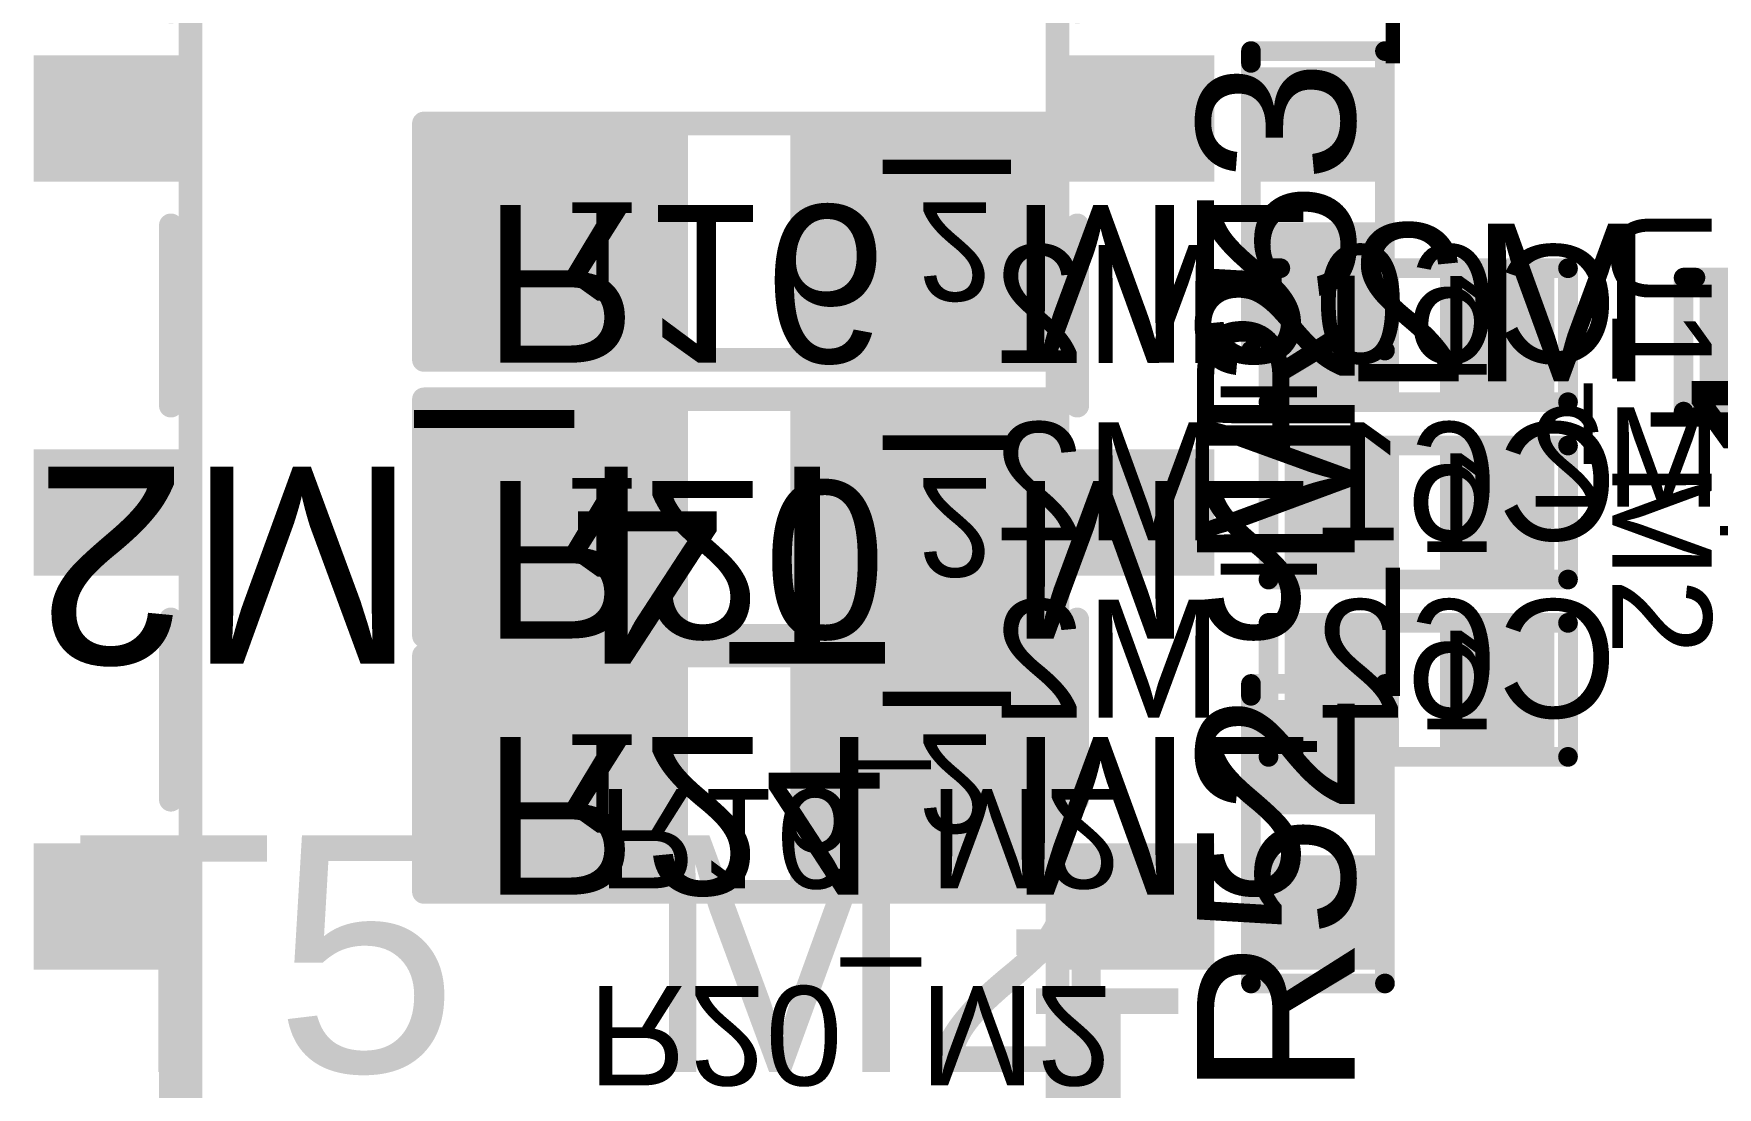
# Model space of a CAD drawing. Header units: inches. Extents: x -0.3 to 12.2, y -3.2 to 4.4.
# Drawn here: x 1.6322 to 2.0595, y 0.8756 to 1.143 of the extents above; entities that cross this region are included whole.
import ezdxf

# ---------------------------------------------------------------- set-up
doc = ezdxf.new("R2010")
doc.units = ezdxf.units.IN
doc.header["$MEASUREMENT"] = 0
for name, color, linetype in [('Board Layer Stack Bottom Overlay', 54, 'Continuous'), ('Board Layer Stack Bottom Solder', 6, 'Continuous'), ('Bottom Assembly', 216, 'Continuous'), ('Bottom Layer_L8', 5, 'Continuous'), ('Bottom Paste', 16, 'Continuous'), ('FAB', 56, 'Continuous'), ('Top Assembly', 6, 'Continuous'), ('Top Overlay', 2, 'Continuous'), ('Top Paste', 8, 'Continuous'), ('Top Solder', 216, 'Continuous'), ('TOP_L1', 1, 'Continuous')]:
    doc.layers.add(name, color=color, linetype=linetype)
doc.styles.add('Arial', font='', dxfattribs={"height": 0.2})
doc.styles.get('Arial').set_extended_font_data('Arial')

# ---------------------------------------------------------------- blocks, each defined once
blk = doc.blocks.new('R0402_5')
at = {"layer": 'Top Paste'}
for points in [[(-0.006, 0.0125), (-0.006, -0.0125), (-0.031, -0.0125), (-0.031, 0.0125)], [(0.0334, 0.0125), (0.0334, -0.0125), (0.0084, -0.0125), (0.0084, 0.0125)]]:
    blk.add_hatch(color=8, dxfattribs=at).paths.add_polyline_path(points)
at = {"layer": 'Top Solder'}
for points in [[(-0.004, 0.0145), (-0.004, -0.0145), (-0.033, -0.0145), (-0.033, 0.0145)], [(0.0354, 0.0145), (0.0354, -0.0145), (0.0064, -0.0145), (0.0064, 0.0145)]]:
    blk.add_hatch(color=216, dxfattribs=at).paths.add_polyline_path(points)
at = {"layer": 'TOP_L1'}
for points in [[(-0.006, 0.0125), (-0.006, -0.0125), (-0.031, -0.0125), (-0.031, 0.0125)], [(0.0334, 0.0125), (0.0334, -0.0125), (0.0084, -0.0125), (0.0084, 0.0125)]]:
    blk.add_hatch(color=1, dxfattribs=at).paths.add_polyline_path(points)
at = {"layer": 'Top Assembly'}
for points in [[(-0.0365, 0.017, 0.005, 0.005, 0), (-0.0365, -0.017, 0.005, 0.005, 0)], [(-0.0365, 0.017, 0.005, 0.005, 0), (0.0395, 0.017, 0.005, 0.005, 0)], [(0.0395, 0.017, 0.005, 0.005, 0), (0.0395, -0.017, 0.005, 0.005, 0)], [(-0.0365, -0.017, 0.005, 0.005, 0), (0.0395, -0.017, 0.005, 0.005, 0)]]:
    blk.add_lwpolyline(points, format="xyseb", dxfattribs=at)
for points in [[(-0.03775, 0.017, 0.0025, 0.0025, 1), (-0.03525, 0.017, 0.0025, 0.0025, 1)], [(-0.03775, 0.017, 0.0025, 0.0025, 1), (-0.03525, 0.017, 0.0025, 0.0025, 1)], [(0.03825, 0.017, 0.0025, 0.0025, 1), (0.04075, 0.017, 0.0025, 0.0025, 1)], [(0.03825, 0.017, 0.0025, 0.0025, 1), (0.04075, 0.017, 0.0025, 0.0025, 1)], [(-0.03775, -0.017, 0.0025, 0.0025, 1), (-0.03525, -0.017, 0.0025, 0.0025, 1)], [(-0.03775, -0.017, 0.0025, 0.0025, 1), (-0.03525, -0.017, 0.0025, 0.0025, 1)], [(0.03825, -0.017, 0.0025, 0.0025, 1), (0.04075, -0.017, 0.0025, 0.0025, 1)], [(0.03825, -0.017, 0.0025, 0.0025, 1), (0.04075, -0.017, 0.0025, 0.0025, 1)]]:
    blk.add_lwpolyline(points, format="xyseb", close=True, dxfattribs=at)
at = {"layer": 'Top Overlay'}
for points in [[(-0.0365, 0.017, 0.005, 0.005, 0), (-0.0365, -0.017, 0.005, 0.005, 0)], [(-0.0365, 0.017, 0.005, 0.005, 0), (0.0365, 0.017, 0.005, 0.005, 0)], [(0.0365, 0.017, 0.005, 0.005, 0), (0.0395, 0.017, 0.005, 0.005, 0)], [(0.0395, 0.017, 0.005, 0.005, 0), (0.0395, -0.017, 0.005, 0.005, 0)], [(-0.0365, -0.017, 0.005, 0.005, 0), (0.0395, -0.017, 0.005, 0.005, 0)]]:
    blk.add_lwpolyline(points, format="xyseb", dxfattribs=at)
for points in [[(-0.03775, 0.017, 0.0025, 0.0025, 1), (-0.03525, 0.017, 0.0025, 0.0025, 1)], [(-0.03775, 0.017, 0.0025, 0.0025, 1), (-0.03525, 0.017, 0.0025, 0.0025, 1)], [(0.03525, 0.017, 0.0025, 0.0025, 1), (0.03775, 0.017, 0.0025, 0.0025, 1)], [(0.03525, 0.017, 0.0025, 0.0025, 1), (0.03775, 0.017, 0.0025, 0.0025, 1)], [(0.03825, 0.017, 0.0025, 0.0025, 1), (0.04075, 0.017, 0.0025, 0.0025, 1)], [(0.03825, 0.017, 0.0025, 0.0025, 1), (0.04075, 0.017, 0.0025, 0.0025, 1)], [(-0.03775, -0.017, 0.0025, 0.0025, 1), (-0.03525, -0.017, 0.0025, 0.0025, 1)], [(-0.03775, -0.017, 0.0025, 0.0025, 1), (-0.03525, -0.017, 0.0025, 0.0025, 1)], [(0.03825, -0.017, 0.0025, 0.0025, 1), (0.04075, -0.017, 0.0025, 0.0025, 1)], [(0.03825, -0.017, 0.0025, 0.0025, 1), (0.04075, -0.017, 0.0025, 0.0025, 1)]]:
    blk.add_lwpolyline(points, format="xyseb", close=True, dxfattribs=at)
at = {"layer": 'Top Assembly', "style": 'Arial'}
blk.add_text('R53_M2', height=0.04, dxfattribs=at).set_placement((-0.06523, -0.0093))
blk = doc.blocks.new('R0402_7')
at = {"layer": 'Top Paste'}
for points in [[(-0.006, 0.0125), (-0.006, -0.0125), (-0.031, -0.0125), (-0.031, 0.0125)], [(0.0334, 0.0125), (0.0334, -0.0125), (0.0084, -0.0125), (0.0084, 0.0125)]]:
    blk.add_hatch(color=8, dxfattribs=at).paths.add_polyline_path(points)
at = {"layer": 'Top Solder'}
for points in [[(-0.004, 0.0145), (-0.004, -0.0145), (-0.033, -0.0145), (-0.033, 0.0145)], [(0.0354, 0.0145), (0.0354, -0.0145), (0.0064, -0.0145), (0.0064, 0.0145)]]:
    blk.add_hatch(color=216, dxfattribs=at).paths.add_polyline_path(points)
at = {"layer": 'TOP_L1'}
for points in [[(-0.006, 0.0125), (-0.006, -0.0125), (-0.031, -0.0125), (-0.031, 0.0125)], [(0.0334, 0.0125), (0.0334, -0.0125), (0.0084, -0.0125), (0.0084, 0.0125)]]:
    blk.add_hatch(color=1, dxfattribs=at).paths.add_polyline_path(points)
at = {"layer": 'Top Assembly'}
for points in [[(-0.0365, 0.017, 0.005, 0.005, 0), (-0.0365, -0.017, 0.005, 0.005, 0)], [(-0.0365, 0.017, 0.005, 0.005, 0), (0.0395, 0.017, 0.005, 0.005, 0)], [(0.0395, 0.017, 0.005, 0.005, 0), (0.0395, -0.017, 0.005, 0.005, 0)], [(-0.0365, -0.017, 0.005, 0.005, 0), (0.0395, -0.017, 0.005, 0.005, 0)]]:
    blk.add_lwpolyline(points, format="xyseb", dxfattribs=at)
for points in [[(-0.03775, 0.017, 0.0025, 0.0025, 1), (-0.03525, 0.017, 0.0025, 0.0025, 1)], [(-0.03775, 0.017, 0.0025, 0.0025, 1), (-0.03525, 0.017, 0.0025, 0.0025, 1)], [(0.03825, 0.017, 0.0025, 0.0025, 1), (0.04075, 0.017, 0.0025, 0.0025, 1)], [(0.03825, 0.017, 0.0025, 0.0025, 1), (0.04075, 0.017, 0.0025, 0.0025, 1)], [(-0.03775, -0.017, 0.0025, 0.0025, 1), (-0.03525, -0.017, 0.0025, 0.0025, 1)], [(-0.03775, -0.017, 0.0025, 0.0025, 1), (-0.03525, -0.017, 0.0025, 0.0025, 1)], [(0.03825, -0.017, 0.0025, 0.0025, 1), (0.04075, -0.017, 0.0025, 0.0025, 1)], [(0.03825, -0.017, 0.0025, 0.0025, 1), (0.04075, -0.017, 0.0025, 0.0025, 1)]]:
    blk.add_lwpolyline(points, format="xyseb", close=True, dxfattribs=at)
at = {"layer": 'Top Overlay'}
for points in [[(-0.0365, 0.017, 0.005, 0.005, 0), (-0.0365, -0.017, 0.005, 0.005, 0)], [(-0.0365, 0.017, 0.005, 0.005, 0), (0.0365, 0.017, 0.005, 0.005, 0)], [(0.0365, 0.017, 0.005, 0.005, 0), (0.0395, 0.017, 0.005, 0.005, 0)], [(0.0395, 0.017, 0.005, 0.005, 0), (0.0395, -0.017, 0.005, 0.005, 0)], [(-0.0365, -0.017, 0.005, 0.005, 0), (0.0395, -0.017, 0.005, 0.005, 0)]]:
    blk.add_lwpolyline(points, format="xyseb", dxfattribs=at)
for points in [[(-0.03775, 0.017, 0.0025, 0.0025, 1), (-0.03525, 0.017, 0.0025, 0.0025, 1)], [(-0.03775, 0.017, 0.0025, 0.0025, 1), (-0.03525, 0.017, 0.0025, 0.0025, 1)], [(0.03525, 0.017, 0.0025, 0.0025, 1), (0.03775, 0.017, 0.0025, 0.0025, 1)], [(0.03525, 0.017, 0.0025, 0.0025, 1), (0.03775, 0.017, 0.0025, 0.0025, 1)], [(0.03825, 0.017, 0.0025, 0.0025, 1), (0.04075, 0.017, 0.0025, 0.0025, 1)], [(0.03825, 0.017, 0.0025, 0.0025, 1), (0.04075, 0.017, 0.0025, 0.0025, 1)], [(-0.03775, -0.017, 0.0025, 0.0025, 1), (-0.03525, -0.017, 0.0025, 0.0025, 1)], [(-0.03775, -0.017, 0.0025, 0.0025, 1), (-0.03525, -0.017, 0.0025, 0.0025, 1)], [(0.03825, -0.017, 0.0025, 0.0025, 1), (0.04075, -0.017, 0.0025, 0.0025, 1)], [(0.03825, -0.017, 0.0025, 0.0025, 1), (0.04075, -0.017, 0.0025, 0.0025, 1)]]:
    blk.add_lwpolyline(points, format="xyseb", close=True, dxfattribs=at)
at = {"layer": 'Top Assembly', "style": 'Arial'}
blk.add_text('R52_M2', height=0.04, dxfattribs=at).set_placement((-0.06523, -0.0093))
blk = doc.blocks.new('C0402_B_31')
at = {"layer": 'Board Layer Stack Bottom Solder'}
for points in [[(-0.004, 0.0145), (-0.004, -0.0145), (-0.033, -0.0145), (-0.033, 0.0145)], [(0.0354, 0.0145), (0.0354, -0.0145), (0.0064, -0.0145), (0.0064, 0.0145)]]:
    blk.add_hatch(color=6, dxfattribs=at).paths.add_polyline_path(points)
at = {"layer": 'Bottom Layer_L8'}
for points in [[(-0.006, 0.0125), (-0.006, -0.0125), (-0.031, -0.0125), (-0.031, 0.0125)], [(0.0334, 0.0125), (0.0334, -0.0125), (0.0084, -0.0125), (0.0084, 0.0125)]]:
    blk.add_hatch(color=5, dxfattribs=at).paths.add_polyline_path(points)
at = {"layer": 'Bottom Paste'}
for points in [[(-0.006, 0.0125), (-0.006, -0.0125), (-0.031, -0.0125), (-0.031, 0.0125)], [(0.0334, 0.0125), (0.0334, -0.0125), (0.0084, -0.0125), (0.0084, 0.0125)]]:
    blk.add_hatch(color=16, dxfattribs=at).paths.add_polyline_path(points)
at = {"layer": 'Board Layer Stack Bottom Overlay'}
for points in [[(-0.0365, 0.017, 0.005, 0.005, 0), (-0.0365, -0.017, 0.005, 0.005, 0)], [(0.0395, 0.017, 0.005, 0.005, 0), (-0.0365, 0.017, 0.005, 0.005, 0)], [(0.0395, 0.017, 0.005, 0.005, 0), (0.0395, -0.017, 0.005, 0.005, 0)], [(0.0365, -0.017, 0.005, 0.005, 0), (-0.0365, -0.017, 0.005, 0.005, 0)], [(0.0395, -0.017, 0.005, 0.005, 0), (0.0365, -0.017, 0.005, 0.005, 0)]]:
    blk.add_lwpolyline(points, format="xyseb", dxfattribs=at)
for points in [[(-0.03775, 0.017, 0.0025, 0.0025, 1), (-0.03525, 0.017, 0.0025, 0.0025, 1)], [(-0.03775, 0.017, 0.0025, 0.0025, 1), (-0.03525, 0.017, 0.0025, 0.0025, 1)], [(0.03825, 0.017, 0.0025, 0.0025, 1), (0.04075, 0.017, 0.0025, 0.0025, 1)], [(0.03825, 0.017, 0.0025, 0.0025, 1), (0.04075, 0.017, 0.0025, 0.0025, 1)], [(-0.03775, -0.017, 0.0025, 0.0025, 1), (-0.03525, -0.017, 0.0025, 0.0025, 1)], [(-0.03775, -0.017, 0.0025, 0.0025, 1), (-0.03525, -0.017, 0.0025, 0.0025, 1)], [(0.03525, -0.017, 0.0025, 0.0025, 1), (0.03775, -0.017, 0.0025, 0.0025, 1)], [(0.03525, -0.017, 0.0025, 0.0025, 1), (0.03775, -0.017, 0.0025, 0.0025, 1)], [(0.03825, -0.017, 0.0025, 0.0025, 1), (0.04075, -0.017, 0.0025, 0.0025, 1)], [(0.03825, -0.017, 0.0025, 0.0025, 1), (0.04075, -0.017, 0.0025, 0.0025, 1)]]:
    blk.add_lwpolyline(points, format="xyseb", close=True, dxfattribs=at)
at = {"layer": 'Bottom Assembly'}
for points in [[(-0.0365, 0.017, 0.005, 0.005, 0), (-0.0365, -0.017, 0.005, 0.005, 0)], [(0.0395, 0.017, 0.005, 0.005, 0), (-0.0365, 0.017, 0.005, 0.005, 0)], [(0.0395, 0.017, 0.005, 0.005, 0), (0.0395, -0.017, 0.005, 0.005, 0)], [(0.0395, -0.017, 0.005, 0.005, 0), (-0.0365, -0.017, 0.005, 0.005, 0)]]:
    blk.add_lwpolyline(points, format="xyseb", dxfattribs=at)
for points in [[(-0.03775, 0.017, 0.0025, 0.0025, 1), (-0.03525, 0.017, 0.0025, 0.0025, 1)], [(-0.03775, 0.017, 0.0025, 0.0025, 1), (-0.03525, 0.017, 0.0025, 0.0025, 1)], [(0.03825, 0.017, 0.0025, 0.0025, 1), (0.04075, 0.017, 0.0025, 0.0025, 1)], [(0.03825, 0.017, 0.0025, 0.0025, 1), (0.04075, 0.017, 0.0025, 0.0025, 1)], [(-0.03775, -0.017, 0.0025, 0.0025, 1), (-0.03525, -0.017, 0.0025, 0.0025, 1)], [(-0.03775, -0.017, 0.0025, 0.0025, 1), (-0.03525, -0.017, 0.0025, 0.0025, 1)], [(0.03825, -0.017, 0.0025, 0.0025, 1), (0.04075, -0.017, 0.0025, 0.0025, 1)], [(0.03825, -0.017, 0.0025, 0.0025, 1), (0.04075, -0.017, 0.0025, 0.0025, 1)]]:
    blk.add_lwpolyline(points, format="xyseb", close=True, dxfattribs=at)
at = {"layer": 'Bottom Assembly', "style": 'Arial', "text_generation_flag": 2}
blk.add_text('C62_M2', height=0.03, rotation=180, dxfattribs=at).set_placement((-0.04905, 0.00707))
at = {"layer": 'FAB', "style": 'Arial', "text_generation_flag": 2}
blk.add_text('1', height=0.025, rotation=180, dxfattribs=at).set_placement((-0.0185, 0.01))
blk = doc.blocks.new('C0402_B_33')
at = {"layer": 'Board Layer Stack Bottom Solder'}
for points in [[(-0.004, 0.0145), (-0.004, -0.0145), (-0.033, -0.0145), (-0.033, 0.0145)], [(0.0354, 0.0145), (0.0354, -0.0145), (0.0064, -0.0145), (0.0064, 0.0145)]]:
    blk.add_hatch(color=6, dxfattribs=at).paths.add_polyline_path(points)
at = {"layer": 'Bottom Layer_L8'}
for points in [[(-0.006, 0.0125), (-0.006, -0.0125), (-0.031, -0.0125), (-0.031, 0.0125)], [(0.0334, 0.0125), (0.0334, -0.0125), (0.0084, -0.0125), (0.0084, 0.0125)]]:
    blk.add_hatch(color=5, dxfattribs=at).paths.add_polyline_path(points)
at = {"layer": 'Bottom Paste'}
for points in [[(-0.006, 0.0125), (-0.006, -0.0125), (-0.031, -0.0125), (-0.031, 0.0125)], [(0.0334, 0.0125), (0.0334, -0.0125), (0.0084, -0.0125), (0.0084, 0.0125)]]:
    blk.add_hatch(color=16, dxfattribs=at).paths.add_polyline_path(points)
at = {"layer": 'Board Layer Stack Bottom Overlay'}
for points in [[(-0.0365, 0.017, 0.005, 0.005, 0), (-0.0365, -0.017, 0.005, 0.005, 0)], [(0.0395, 0.017, 0.005, 0.005, 0), (-0.0365, 0.017, 0.005, 0.005, 0)], [(0.0395, 0.017, 0.005, 0.005, 0), (0.0395, -0.017, 0.005, 0.005, 0)], [(0.0365, -0.017, 0.005, 0.005, 0), (-0.0365, -0.017, 0.005, 0.005, 0)], [(0.0395, -0.017, 0.005, 0.005, 0), (0.0365, -0.017, 0.005, 0.005, 0)]]:
    blk.add_lwpolyline(points, format="xyseb", dxfattribs=at)
for points in [[(-0.03775, 0.017, 0.0025, 0.0025, 1), (-0.03525, 0.017, 0.0025, 0.0025, 1)], [(-0.03775, 0.017, 0.0025, 0.0025, 1), (-0.03525, 0.017, 0.0025, 0.0025, 1)], [(0.03825, 0.017, 0.0025, 0.0025, 1), (0.04075, 0.017, 0.0025, 0.0025, 1)], [(0.03825, 0.017, 0.0025, 0.0025, 1), (0.04075, 0.017, 0.0025, 0.0025, 1)], [(-0.03775, -0.017, 0.0025, 0.0025, 1), (-0.03525, -0.017, 0.0025, 0.0025, 1)], [(-0.03775, -0.017, 0.0025, 0.0025, 1), (-0.03525, -0.017, 0.0025, 0.0025, 1)], [(0.03525, -0.017, 0.0025, 0.0025, 1), (0.03775, -0.017, 0.0025, 0.0025, 1)], [(0.03525, -0.017, 0.0025, 0.0025, 1), (0.03775, -0.017, 0.0025, 0.0025, 1)], [(0.03825, -0.017, 0.0025, 0.0025, 1), (0.04075, -0.017, 0.0025, 0.0025, 1)], [(0.03825, -0.017, 0.0025, 0.0025, 1), (0.04075, -0.017, 0.0025, 0.0025, 1)]]:
    blk.add_lwpolyline(points, format="xyseb", close=True, dxfattribs=at)
at = {"layer": 'Bottom Assembly'}
for points in [[(-0.0365, 0.017, 0.005, 0.005, 0), (-0.0365, -0.017, 0.005, 0.005, 0)], [(0.0395, 0.017, 0.005, 0.005, 0), (-0.0365, 0.017, 0.005, 0.005, 0)], [(0.0395, 0.017, 0.005, 0.005, 0), (0.0395, -0.017, 0.005, 0.005, 0)], [(0.0395, -0.017, 0.005, 0.005, 0), (-0.0365, -0.017, 0.005, 0.005, 0)]]:
    blk.add_lwpolyline(points, format="xyseb", dxfattribs=at)
for points in [[(-0.03775, 0.017, 0.0025, 0.0025, 1), (-0.03525, 0.017, 0.0025, 0.0025, 1)], [(-0.03775, 0.017, 0.0025, 0.0025, 1), (-0.03525, 0.017, 0.0025, 0.0025, 1)], [(0.03825, 0.017, 0.0025, 0.0025, 1), (0.04075, 0.017, 0.0025, 0.0025, 1)], [(0.03825, 0.017, 0.0025, 0.0025, 1), (0.04075, 0.017, 0.0025, 0.0025, 1)], [(-0.03775, -0.017, 0.0025, 0.0025, 1), (-0.03525, -0.017, 0.0025, 0.0025, 1)], [(-0.03775, -0.017, 0.0025, 0.0025, 1), (-0.03525, -0.017, 0.0025, 0.0025, 1)], [(0.03825, -0.017, 0.0025, 0.0025, 1), (0.04075, -0.017, 0.0025, 0.0025, 1)], [(0.03825, -0.017, 0.0025, 0.0025, 1), (0.04075, -0.017, 0.0025, 0.0025, 1)]]:
    blk.add_lwpolyline(points, format="xyseb", close=True, dxfattribs=at)
at = {"layer": 'Bottom Assembly', "style": 'Arial', "text_generation_flag": 2}
blk.add_text('C61_M2', height=0.03, rotation=180, dxfattribs=at).set_placement((-0.04905, 0.00707))
at = {"layer": 'FAB', "style": 'Arial', "text_generation_flag": 2}
blk.add_text('1', height=0.025, rotation=180, dxfattribs=at).set_placement((-0.0185, 0.01))
blk = doc.blocks.new('C0402_B_35')
at = {"layer": 'Board Layer Stack Bottom Solder'}
for points in [[(-0.004, 0.0145), (-0.004, -0.0145), (-0.033, -0.0145), (-0.033, 0.0145)], [(0.0354, 0.0145), (0.0354, -0.0145), (0.0064, -0.0145), (0.0064, 0.0145)]]:
    blk.add_hatch(color=6, dxfattribs=at).paths.add_polyline_path(points)
at = {"layer": 'Bottom Layer_L8'}
for points in [[(-0.006, 0.0125), (-0.006, -0.0125), (-0.031, -0.0125), (-0.031, 0.0125)], [(0.0334, 0.0125), (0.0334, -0.0125), (0.0084, -0.0125), (0.0084, 0.0125)]]:
    blk.add_hatch(color=5, dxfattribs=at).paths.add_polyline_path(points)
at = {"layer": 'Bottom Paste'}
for points in [[(-0.006, 0.0125), (-0.006, -0.0125), (-0.031, -0.0125), (-0.031, 0.0125)], [(0.0334, 0.0125), (0.0334, -0.0125), (0.0084, -0.0125), (0.0084, 0.0125)]]:
    blk.add_hatch(color=16, dxfattribs=at).paths.add_polyline_path(points)
at = {"layer": 'Board Layer Stack Bottom Overlay'}
for points in [[(-0.0365, 0.017, 0.005, 0.005, 0), (-0.0365, -0.017, 0.005, 0.005, 0)], [(0.0395, 0.017, 0.005, 0.005, 0), (-0.0365, 0.017, 0.005, 0.005, 0)], [(0.0395, 0.017, 0.005, 0.005, 0), (0.0395, -0.017, 0.005, 0.005, 0)], [(0.0365, -0.017, 0.005, 0.005, 0), (-0.0365, -0.017, 0.005, 0.005, 0)], [(0.0395, -0.017, 0.005, 0.005, 0), (0.0365, -0.017, 0.005, 0.005, 0)]]:
    blk.add_lwpolyline(points, format="xyseb", dxfattribs=at)
for points in [[(-0.03775, 0.017, 0.0025, 0.0025, 1), (-0.03525, 0.017, 0.0025, 0.0025, 1)], [(-0.03775, 0.017, 0.0025, 0.0025, 1), (-0.03525, 0.017, 0.0025, 0.0025, 1)], [(0.03825, 0.017, 0.0025, 0.0025, 1), (0.04075, 0.017, 0.0025, 0.0025, 1)], [(0.03825, 0.017, 0.0025, 0.0025, 1), (0.04075, 0.017, 0.0025, 0.0025, 1)], [(-0.03775, -0.017, 0.0025, 0.0025, 1), (-0.03525, -0.017, 0.0025, 0.0025, 1)], [(-0.03775, -0.017, 0.0025, 0.0025, 1), (-0.03525, -0.017, 0.0025, 0.0025, 1)], [(0.03525, -0.017, 0.0025, 0.0025, 1), (0.03775, -0.017, 0.0025, 0.0025, 1)], [(0.03525, -0.017, 0.0025, 0.0025, 1), (0.03775, -0.017, 0.0025, 0.0025, 1)], [(0.03825, -0.017, 0.0025, 0.0025, 1), (0.04075, -0.017, 0.0025, 0.0025, 1)], [(0.03825, -0.017, 0.0025, 0.0025, 1), (0.04075, -0.017, 0.0025, 0.0025, 1)]]:
    blk.add_lwpolyline(points, format="xyseb", close=True, dxfattribs=at)
at = {"layer": 'Bottom Assembly'}
for points in [[(-0.0365, 0.017, 0.005, 0.005, 0), (-0.0365, -0.017, 0.005, 0.005, 0)], [(0.0395, 0.017, 0.005, 0.005, 0), (-0.0365, 0.017, 0.005, 0.005, 0)], [(0.0395, 0.017, 0.005, 0.005, 0), (0.0395, -0.017, 0.005, 0.005, 0)], [(0.0395, -0.017, 0.005, 0.005, 0), (-0.0365, -0.017, 0.005, 0.005, 0)]]:
    blk.add_lwpolyline(points, format="xyseb", dxfattribs=at)
for points in [[(-0.03775, 0.017, 0.0025, 0.0025, 1), (-0.03525, 0.017, 0.0025, 0.0025, 1)], [(-0.03775, 0.017, 0.0025, 0.0025, 1), (-0.03525, 0.017, 0.0025, 0.0025, 1)], [(0.03825, 0.017, 0.0025, 0.0025, 1), (0.04075, 0.017, 0.0025, 0.0025, 1)], [(0.03825, 0.017, 0.0025, 0.0025, 1), (0.04075, 0.017, 0.0025, 0.0025, 1)], [(-0.03775, -0.017, 0.0025, 0.0025, 1), (-0.03525, -0.017, 0.0025, 0.0025, 1)], [(-0.03775, -0.017, 0.0025, 0.0025, 1), (-0.03525, -0.017, 0.0025, 0.0025, 1)], [(0.03825, -0.017, 0.0025, 0.0025, 1), (0.04075, -0.017, 0.0025, 0.0025, 1)], [(0.03825, -0.017, 0.0025, 0.0025, 1), (0.04075, -0.017, 0.0025, 0.0025, 1)]]:
    blk.add_lwpolyline(points, format="xyseb", close=True, dxfattribs=at)
at = {"layer": 'Bottom Assembly', "style": 'Arial', "text_generation_flag": 2}
blk.add_text('C60_M2', height=0.03, rotation=180, dxfattribs=at).set_placement((-0.04905, 0.00707))
at = {"layer": 'FAB', "style": 'Arial', "text_generation_flag": 2}
blk.add_text('1', height=0.025, rotation=180, dxfattribs=at).set_placement((-0.0185, 0.01))
blk = doc.blocks.new('CD542_MNC_99')
at = {"layer": 'Top Paste'}
for points in [[(-0.14781, 0.11402), (-0.11, 0.11402), (-0.11, 0.08598), (-0.14781, 0.08598)], [(0.11, 0.11402), (0.14781, 0.11402), (0.14781, 0.08598), (0.11, 0.08598)], [(-0.14781, 0.01402), (-0.11, 0.01402), (-0.11, -0.01402), (-0.14781, -0.01402)], [(0.11, 0.01402), (0.14781, 0.01402), (0.14781, -0.01402), (0.11, -0.01402)], [(-0.14781, -0.08598), (-0.11, -0.08598), (-0.11, -0.11402), (-0.14781, -0.11402)], [(0.11, -0.08598), (0.14781, -0.08598), (0.14781, -0.11402), (0.11, -0.11402)]]:
    blk.add_hatch(color=8, dxfattribs=at).paths.add_polyline_path(points)
at = {"layer": 'Top Solder'}
for points in [[(-0.14981, 0.11602), (-0.108, 0.11602), (-0.108, 0.08398), (-0.14981, 0.08398)], [(0.108, 0.11602), (0.14981, 0.11602), (0.14981, 0.08398), (0.108, 0.08398)], [(-0.14981, 0.01602), (-0.108, 0.01602), (-0.108, -0.01602), (-0.14981, -0.01602)], [(0.108, 0.01602), (0.14981, 0.01602), (0.14981, -0.01602), (0.108, -0.01602)], [(-0.14981, -0.08398), (-0.108, -0.08398), (-0.108, -0.11602), (-0.14981, -0.11602)], [(0.108, -0.08398), (0.14981, -0.08398), (0.14981, -0.11602), (0.108, -0.11602)]]:
    blk.add_hatch(color=216, dxfattribs=at).paths.add_polyline_path(points)
at = {"layer": 'TOP_L1'}
for points in [[(-0.14781, 0.11402), (-0.11, 0.11402), (-0.11, 0.08598), (-0.14781, 0.08598)], [(0.11, 0.11402), (0.14781, 0.11402), (0.14781, 0.08598), (0.11, 0.08598)], [(-0.14781, 0.01402), (-0.11, 0.01402), (-0.11, -0.01402), (-0.14781, -0.01402)], [(0.11, 0.01402), (0.14781, 0.01402), (0.14781, -0.01402), (0.11, -0.01402)], [(-0.14781, -0.08598), (-0.11, -0.08598), (-0.11, -0.11402), (-0.14781, -0.11402)], [(0.11, -0.08598), (0.14781, -0.08598), (0.14781, -0.11402), (0.11, -0.11402)]]:
    blk.add_hatch(color=1, dxfattribs=at).paths.add_polyline_path(points)
at = {"layer": 'Top Assembly'}
for points in [[(0.11, 0.155, 0.006, 0.006, 0), (-0.11, 0.155, 0.006, 0.006, 0)], [(-0.11, 0.155, 0.006, 0.006, 0), (-0.11, -0.155, 0.006, 0.006, 0)], [(0.11, 0.155, 0.006, 0.006, 0), (0.11, -0.155, 0.006, 0.006, 0)], [(0.11, -0.155, 0.006, 0.006, 0), (-0.11, -0.155, 0.006, 0.006, 0)]]:
    blk.add_lwpolyline(points, format="xyseb", dxfattribs=at)
for points in [[(-0.1115, 0.155, 0.003, 0.003, 1), (-0.1085, 0.155, 0.003, 0.003, 1)], [(-0.1115, 0.155, 0.003, 0.003, 1), (-0.1085, 0.155, 0.003, 0.003, 1)], [(0.1085, 0.155, 0.003, 0.003, 1), (0.1115, 0.155, 0.003, 0.003, 1)], [(0.1085, 0.155, 0.003, 0.003, 1), (0.1115, 0.155, 0.003, 0.003, 1)], [(-0.1115, -0.155, 0.003, 0.003, 1), (-0.1085, -0.155, 0.003, 0.003, 1)], [(-0.1115, -0.155, 0.003, 0.003, 1), (-0.1085, -0.155, 0.003, 0.003, 1)], [(0.1085, -0.155, 0.003, 0.003, 1), (0.1115, -0.155, 0.003, 0.003, 1)], [(0.1085, -0.155, 0.003, 0.003, 1), (0.1115, -0.155, 0.003, 0.003, 1)]]:
    blk.add_lwpolyline(points, format="xyseb", close=True, dxfattribs=at)
at = {"layer": 'Top Overlay'}
for points in [[(0.115, 0.16, 0.006, 0.006, 0), (-0.115, 0.16, 0.006, 0.006, 0)], [(-0.115, 0.16, 0.006, 0.006, 0), (-0.115, 0.12712, 0.006, 0.006, 0)], [(0.115, 0.16, 0.006, 0.006, 0), (0.115, 0.12712, 0.006, 0.006, 0)], [(-0.115, 0.07288, 0.006, 0.006, 0), (-0.115, 0.02712, 0.006, 0.006, 0)], [(0.115, 0.07288, 0.006, 0.006, 0), (0.115, 0.02712, 0.006, 0.006, 0)], [(-0.115, -0.02712, 0.006, 0.006, 0), (-0.115, -0.07288, 0.006, 0.006, 0)], [(0.115, -0.02712, 0.006, 0.006, 0), (0.115, -0.07288, 0.006, 0.006, 0)], [(-0.115, -0.12712, 0.006, 0.006, 0), (-0.115, -0.16, 0.006, 0.006, 0)], [(0.115, -0.12712, 0.006, 0.006, 0), (0.115, -0.16, 0.006, 0.006, 0)], [(0.115, -0.16, 0.006, 0.006, 0), (-0.115, -0.16, 0.006, 0.006, 0)]]:
    blk.add_lwpolyline(points, format="xyseb", dxfattribs=at)
for points in [[(-0.1165, 0.16, 0.003, 0.003, 1), (-0.1135, 0.16, 0.003, 0.003, 1)], [(-0.1165, 0.16, 0.003, 0.003, 1), (-0.1135, 0.16, 0.003, 0.003, 1)], [(0.1135, 0.16, 0.003, 0.003, 1), (0.1165, 0.16, 0.003, 0.003, 1)], [(0.1135, 0.16, 0.003, 0.003, 1), (0.1165, 0.16, 0.003, 0.003, 1)], [(-0.1165, 0.12712, 0.003, 0.003, 1), (-0.1135, 0.12712, 0.003, 0.003, 1)], [(0.1135, 0.12712, 0.003, 0.003, 1), (0.1165, 0.12712, 0.003, 0.003, 1)], [(-0.1165, 0.07288, 0.003, 0.003, 1), (-0.1135, 0.07288, 0.003, 0.003, 1)], [(0.1135, 0.07288, 0.003, 0.003, 1), (0.1165, 0.07288, 0.003, 0.003, 1)], [(-0.1165, 0.02712, 0.003, 0.003, 1), (-0.1135, 0.02712, 0.003, 0.003, 1)], [(0.1135, 0.02712, 0.003, 0.003, 1), (0.1165, 0.02712, 0.003, 0.003, 1)], [(-0.1165, -0.02712, 0.003, 0.003, 1), (-0.1135, -0.02712, 0.003, 0.003, 1)], [(0.1135, -0.02712, 0.003, 0.003, 1), (0.1165, -0.02712, 0.003, 0.003, 1)], [(-0.1165, -0.07288, 0.003, 0.003, 1), (-0.1135, -0.07288, 0.003, 0.003, 1)], [(0.1135, -0.07288, 0.003, 0.003, 1), (0.1165, -0.07288, 0.003, 0.003, 1)], [(-0.1165, -0.12712, 0.003, 0.003, 1), (-0.1135, -0.12712, 0.003, 0.003, 1)], [(0.1135, -0.12712, 0.003, 0.003, 1), (0.1165, -0.12712, 0.003, 0.003, 1)], [(-0.1165, -0.16, 0.003, 0.003, 1), (-0.1135, -0.16, 0.003, 0.003, 1)], [(-0.1165, -0.16, 0.003, 0.003, 1), (-0.1135, -0.16, 0.003, 0.003, 1)], [(0.1135, -0.16, 0.003, 0.003, 1), (0.1165, -0.16, 0.003, 0.003, 1)], [(0.1135, -0.16, 0.003, 0.003, 1), (0.1165, -0.16, 0.003, 0.003, 1)]]:
    blk.add_lwpolyline(points, format="xyseb", close=True, dxfattribs=at)
at = {"layer": 'Top Assembly', "style": 'Arial'}
for s, height, p in [('1', 0.06, (-0.14206, 0.10576)), ('T4_M2', 0.05, (-0.06779, -0.01161))]:
    blk.add_text(s, height=height, dxfattribs=at).set_placement(p)
at = {"layer": 'Top Overlay', "style": 'Arial'}
blk.add_text('1', height=0.06, dxfattribs=at).set_placement((-0.14706, 0.12076))
blk = doc.blocks.new('R0805_B_354')
at = {"layer": 'Board Layer Stack Bottom Solder'}
for points in [[(-0.013, 0.027), (-0.013, -0.027), (-0.077, -0.027), (-0.077, 0.027)], [(0.077, 0.027), (0.077, -0.027), (0.013, -0.027), (0.013, 0.027)]]:
    blk.add_hatch(color=6, dxfattribs=at).paths.add_polyline_path(points)
at = {"layer": 'Bottom Layer_L8'}
for points in [[(-0.015, 0.025), (-0.015, -0.025), (-0.075, -0.025), (-0.075, 0.025)], [(0.075, 0.025), (0.075, -0.025), (0.015, -0.025), (0.015, 0.025)]]:
    blk.add_hatch(color=5, dxfattribs=at).paths.add_polyline_path(points)
at = {"layer": 'Bottom Paste'}
for points in [[(-0.015, 0.025), (-0.015, -0.025), (-0.075, -0.025), (-0.075, 0.025)], [(0.075, 0.025), (0.075, -0.025), (0.015, -0.025), (0.015, 0.025)]]:
    blk.add_hatch(color=16, dxfattribs=at).paths.add_polyline_path(points)
at = {"layer": 'Board Layer Stack Bottom Overlay'}
for points in [[(-0.08, 0.03, 0.006, 0.006, 0), (0.08, 0.03, 0.006, 0.006, 0)], [(-0.08, -0.03, 0.006, 0.006, 0), (-0.08, 0.03, 0.006, 0.006, 0)], [(0.08, -0.03, 0.006, 0.006, 0), (0.08, 0.03, 0.006, 0.006, 0)], [(-0.08, -0.03, 0.006, 0.006, 0), (0.08, -0.03, 0.006, 0.006, 0)]]:
    blk.add_lwpolyline(points, format="xyseb", dxfattribs=at)
for points in [[(-0.0815, 0.03, 0.003, 0.003, 1), (-0.0785, 0.03, 0.003, 0.003, 1)], [(-0.0815, 0.03, 0.003, 0.003, 1), (-0.0785, 0.03, 0.003, 0.003, 1)], [(0.0785, 0.03, 0.003, 0.003, 1), (0.0815, 0.03, 0.003, 0.003, 1)], [(0.0785, 0.03, 0.003, 0.003, 1), (0.0815, 0.03, 0.003, 0.003, 1)], [(-0.0815, -0.03, 0.003, 0.003, 1), (-0.0785, -0.03, 0.003, 0.003, 1)], [(-0.0815, -0.03, 0.003, 0.003, 1), (-0.0785, -0.03, 0.003, 0.003, 1)], [(0.0785, -0.03, 0.003, 0.003, 1), (0.0815, -0.03, 0.003, 0.003, 1)], [(0.0785, -0.03, 0.003, 0.003, 1), (0.0815, -0.03, 0.003, 0.003, 1)]]:
    blk.add_lwpolyline(points, format="xyseb", close=True, dxfattribs=at)
at = {"layer": 'Bottom Assembly'}
for points in [[(-0.08, 0.03, 0.006, 0.006, 0), (0.08, 0.03, 0.006, 0.006, 0)], [(-0.08, -0.03, 0.006, 0.006, 0), (-0.08, 0.03, 0.006, 0.006, 0)], [(0.08, -0.03, 0.006, 0.006, 0), (0.08, 0.03, 0.006, 0.006, 0)], [(-0.08, -0.03, 0.006, 0.006, 0), (0.08, -0.03, 0.006, 0.006, 0)]]:
    blk.add_lwpolyline(points, format="xyseb", dxfattribs=at)
for points in [[(-0.0815, 0.03, 0.003, 0.003, 1), (-0.0785, 0.03, 0.003, 0.003, 1)], [(-0.0815, 0.03, 0.003, 0.003, 1), (-0.0785, 0.03, 0.003, 0.003, 1)], [(0.0785, 0.03, 0.003, 0.003, 1), (0.0815, 0.03, 0.003, 0.003, 1)], [(0.0785, 0.03, 0.003, 0.003, 1), (0.0815, 0.03, 0.003, 0.003, 1)], [(-0.0815, -0.03, 0.003, 0.003, 1), (-0.0785, -0.03, 0.003, 0.003, 1)], [(-0.0815, -0.03, 0.003, 0.003, 1), (-0.0785, -0.03, 0.003, 0.003, 1)], [(0.0785, -0.03, 0.003, 0.003, 1), (0.0815, -0.03, 0.003, 0.003, 1)], [(0.0785, -0.03, 0.003, 0.003, 1), (0.0815, -0.03, 0.003, 0.003, 1)]]:
    blk.add_lwpolyline(points, format="xyseb", close=True, dxfattribs=at)
at = {"layer": 'Bottom Assembly', "style": 'Arial', "text_generation_flag": 2}
blk.add_text('R24_M2', height=0.04, rotation=180, dxfattribs=at).set_placement((-0.06523, 0.0093))
at = {"layer": 'FAB', "style": 'Arial', "text_generation_flag": 2}
for s, p in [('1', (-0.045, 0.01)), ('2', (0.045, 0.01))]:
    blk.add_text(s, height=0.025, rotation=180, dxfattribs=at).set_placement(p)
blk = doc.blocks.new('R0805_B_362')
at = {"layer": 'Board Layer Stack Bottom Solder'}
for points in [[(-0.013, 0.027), (-0.013, -0.027), (-0.077, -0.027), (-0.077, 0.027)], [(0.077, 0.027), (0.077, -0.027), (0.013, -0.027), (0.013, 0.027)]]:
    blk.add_hatch(color=6, dxfattribs=at).paths.add_polyline_path(points)
at = {"layer": 'Bottom Layer_L8'}
for points in [[(-0.015, 0.025), (-0.015, -0.025), (-0.075, -0.025), (-0.075, 0.025)], [(0.075, 0.025), (0.075, -0.025), (0.015, -0.025), (0.015, 0.025)]]:
    blk.add_hatch(color=5, dxfattribs=at).paths.add_polyline_path(points)
at = {"layer": 'Bottom Paste'}
for points in [[(-0.015, 0.025), (-0.015, -0.025), (-0.075, -0.025), (-0.075, 0.025)], [(0.075, 0.025), (0.075, -0.025), (0.015, -0.025), (0.015, 0.025)]]:
    blk.add_hatch(color=16, dxfattribs=at).paths.add_polyline_path(points)
at = {"layer": 'Board Layer Stack Bottom Overlay'}
for points in [[(-0.08, 0.03, 0.006, 0.006, 0), (0.08, 0.03, 0.006, 0.006, 0)], [(-0.08, -0.03, 0.006, 0.006, 0), (-0.08, 0.03, 0.006, 0.006, 0)], [(0.08, -0.03, 0.006, 0.006, 0), (0.08, 0.03, 0.006, 0.006, 0)], [(-0.08, -0.03, 0.006, 0.006, 0), (0.08, -0.03, 0.006, 0.006, 0)]]:
    blk.add_lwpolyline(points, format="xyseb", dxfattribs=at)
for points in [[(-0.0815, 0.03, 0.003, 0.003, 1), (-0.0785, 0.03, 0.003, 0.003, 1)], [(-0.0815, 0.03, 0.003, 0.003, 1), (-0.0785, 0.03, 0.003, 0.003, 1)], [(0.0785, 0.03, 0.003, 0.003, 1), (0.0815, 0.03, 0.003, 0.003, 1)], [(0.0785, 0.03, 0.003, 0.003, 1), (0.0815, 0.03, 0.003, 0.003, 1)], [(-0.0815, -0.03, 0.003, 0.003, 1), (-0.0785, -0.03, 0.003, 0.003, 1)], [(-0.0815, -0.03, 0.003, 0.003, 1), (-0.0785, -0.03, 0.003, 0.003, 1)], [(0.0785, -0.03, 0.003, 0.003, 1), (0.0815, -0.03, 0.003, 0.003, 1)], [(0.0785, -0.03, 0.003, 0.003, 1), (0.0815, -0.03, 0.003, 0.003, 1)]]:
    blk.add_lwpolyline(points, format="xyseb", close=True, dxfattribs=at)
at = {"layer": 'Bottom Assembly'}
for points in [[(-0.08, 0.03, 0.006, 0.006, 0), (0.08, 0.03, 0.006, 0.006, 0)], [(-0.08, -0.03, 0.006, 0.006, 0), (-0.08, 0.03, 0.006, 0.006, 0)], [(0.08, -0.03, 0.006, 0.006, 0), (0.08, 0.03, 0.006, 0.006, 0)], [(-0.08, -0.03, 0.006, 0.006, 0), (0.08, -0.03, 0.006, 0.006, 0)]]:
    blk.add_lwpolyline(points, format="xyseb", dxfattribs=at)
for points in [[(-0.0815, 0.03, 0.003, 0.003, 1), (-0.0785, 0.03, 0.003, 0.003, 1)], [(-0.0815, 0.03, 0.003, 0.003, 1), (-0.0785, 0.03, 0.003, 0.003, 1)], [(0.0785, 0.03, 0.003, 0.003, 1), (0.0815, 0.03, 0.003, 0.003, 1)], [(0.0785, 0.03, 0.003, 0.003, 1), (0.0815, 0.03, 0.003, 0.003, 1)], [(-0.0815, -0.03, 0.003, 0.003, 1), (-0.0785, -0.03, 0.003, 0.003, 1)], [(-0.0815, -0.03, 0.003, 0.003, 1), (-0.0785, -0.03, 0.003, 0.003, 1)], [(0.0785, -0.03, 0.003, 0.003, 1), (0.0815, -0.03, 0.003, 0.003, 1)], [(0.0785, -0.03, 0.003, 0.003, 1), (0.0815, -0.03, 0.003, 0.003, 1)]]:
    blk.add_lwpolyline(points, format="xyseb", close=True, dxfattribs=at)
at = {"layer": 'Bottom Assembly', "style": 'Arial', "text_generation_flag": 2}
blk.add_text('R20_M2', height=0.04, rotation=180, dxfattribs=at).set_placement((-0.06523, 0.0093))
at = {"layer": 'FAB', "style": 'Arial', "text_generation_flag": 2}
for s, p in [('1', (-0.045, 0.01)), ('2', (0.045, 0.01))]:
    blk.add_text(s, height=0.025, rotation=180, dxfattribs=at).set_placement(p)
blk = doc.blocks.new('R0805_B_370')
at = {"layer": 'Board Layer Stack Bottom Solder'}
for points in [[(-0.013, 0.027), (-0.013, -0.027), (-0.077, -0.027), (-0.077, 0.027)], [(0.077, 0.027), (0.077, -0.027), (0.013, -0.027), (0.013, 0.027)]]:
    blk.add_hatch(color=6, dxfattribs=at).paths.add_polyline_path(points)
at = {"layer": 'Bottom Layer_L8'}
for points in [[(-0.015, 0.025), (-0.015, -0.025), (-0.075, -0.025), (-0.075, 0.025)], [(0.075, 0.025), (0.075, -0.025), (0.015, -0.025), (0.015, 0.025)]]:
    blk.add_hatch(color=5, dxfattribs=at).paths.add_polyline_path(points)
at = {"layer": 'Bottom Paste'}
for points in [[(-0.015, 0.025), (-0.015, -0.025), (-0.075, -0.025), (-0.075, 0.025)], [(0.075, 0.025), (0.075, -0.025), (0.015, -0.025), (0.015, 0.025)]]:
    blk.add_hatch(color=16, dxfattribs=at).paths.add_polyline_path(points)
at = {"layer": 'Board Layer Stack Bottom Overlay'}
for points in [[(-0.08, 0.03, 0.006, 0.006, 0), (0.08, 0.03, 0.006, 0.006, 0)], [(-0.08, -0.03, 0.006, 0.006, 0), (-0.08, 0.03, 0.006, 0.006, 0)], [(0.08, -0.03, 0.006, 0.006, 0), (0.08, 0.03, 0.006, 0.006, 0)], [(-0.08, -0.03, 0.006, 0.006, 0), (0.08, -0.03, 0.006, 0.006, 0)]]:
    blk.add_lwpolyline(points, format="xyseb", dxfattribs=at)
for points in [[(-0.0815, 0.03, 0.003, 0.003, 1), (-0.0785, 0.03, 0.003, 0.003, 1)], [(-0.0815, 0.03, 0.003, 0.003, 1), (-0.0785, 0.03, 0.003, 0.003, 1)], [(0.0785, 0.03, 0.003, 0.003, 1), (0.0815, 0.03, 0.003, 0.003, 1)], [(0.0785, 0.03, 0.003, 0.003, 1), (0.0815, 0.03, 0.003, 0.003, 1)], [(-0.0815, -0.03, 0.003, 0.003, 1), (-0.0785, -0.03, 0.003, 0.003, 1)], [(-0.0815, -0.03, 0.003, 0.003, 1), (-0.0785, -0.03, 0.003, 0.003, 1)], [(0.0785, -0.03, 0.003, 0.003, 1), (0.0815, -0.03, 0.003, 0.003, 1)], [(0.0785, -0.03, 0.003, 0.003, 1), (0.0815, -0.03, 0.003, 0.003, 1)]]:
    blk.add_lwpolyline(points, format="xyseb", close=True, dxfattribs=at)
at = {"layer": 'Bottom Assembly'}
for points in [[(-0.08, 0.03, 0.006, 0.006, 0), (0.08, 0.03, 0.006, 0.006, 0)], [(-0.08, -0.03, 0.006, 0.006, 0), (-0.08, 0.03, 0.006, 0.006, 0)], [(0.08, -0.03, 0.006, 0.006, 0), (0.08, 0.03, 0.006, 0.006, 0)], [(-0.08, -0.03, 0.006, 0.006, 0), (0.08, -0.03, 0.006, 0.006, 0)]]:
    blk.add_lwpolyline(points, format="xyseb", dxfattribs=at)
for points in [[(-0.0815, 0.03, 0.003, 0.003, 1), (-0.0785, 0.03, 0.003, 0.003, 1)], [(-0.0815, 0.03, 0.003, 0.003, 1), (-0.0785, 0.03, 0.003, 0.003, 1)], [(0.0785, 0.03, 0.003, 0.003, 1), (0.0815, 0.03, 0.003, 0.003, 1)], [(0.0785, 0.03, 0.003, 0.003, 1), (0.0815, 0.03, 0.003, 0.003, 1)], [(-0.0815, -0.03, 0.003, 0.003, 1), (-0.0785, -0.03, 0.003, 0.003, 1)], [(-0.0815, -0.03, 0.003, 0.003, 1), (-0.0785, -0.03, 0.003, 0.003, 1)], [(0.0785, -0.03, 0.003, 0.003, 1), (0.0815, -0.03, 0.003, 0.003, 1)], [(0.0785, -0.03, 0.003, 0.003, 1), (0.0815, -0.03, 0.003, 0.003, 1)]]:
    blk.add_lwpolyline(points, format="xyseb", close=True, dxfattribs=at)
at = {"layer": 'Bottom Assembly', "style": 'Arial', "text_generation_flag": 2}
blk.add_text('R16_M2', height=0.04, rotation=180, dxfattribs=at).set_placement((-0.06523, 0.0093))
at = {"layer": 'FAB', "style": 'Arial', "text_generation_flag": 2}
for s, p in [('1', (-0.045, 0.01)), ('2', (0.045, 0.01))]:
    blk.add_text(s, height=0.025, rotation=180, dxfattribs=at).set_placement(p)
blk = doc.blocks.new('CP_56_1_ADI_427')
at = {"layer": 'Top Overlay', "style": 'Arial'}
blk.add_text('1', height=0.05, dxfattribs=at).set_placement((-0.183, 0.136))
blk = doc.blocks.new('R0402_B_429')
at = {"layer": 'Board Layer Stack Bottom Solder'}
for points in [[(-0.033, -0.0145), (-0.033, 0.0145), (-0.004, 0.0145), (-0.004, -0.0145)], [(0.0064, -0.0145), (0.0064, 0.0145), (0.0354, 0.0145), (0.0354, -0.0145)]]:
    blk.add_hatch(color=6, dxfattribs=at).paths.add_polyline_path(points)
at = {"layer": 'Bottom Layer_L8'}
for points in [[(-0.031, -0.0125), (-0.031, 0.0125), (-0.006, 0.0125), (-0.006, -0.0125)], [(0.0084, -0.0125), (0.0084, 0.0125), (0.0334, 0.0125), (0.0334, -0.0125)]]:
    blk.add_hatch(color=5, dxfattribs=at).paths.add_polyline_path(points)
at = {"layer": 'Bottom Paste'}
for points in [[(-0.031, -0.0125), (-0.031, 0.0125), (-0.006, 0.0125), (-0.006, -0.0125)], [(0.0084, -0.0125), (0.0084, 0.0125), (0.0334, 0.0125), (0.0334, -0.0125)]]:
    blk.add_hatch(color=16, dxfattribs=at).paths.add_polyline_path(points)
at = {"layer": 'Board Layer Stack Bottom Overlay'}
for points in [[(0.0395, 0.017, 0.005, 0.005, 0), (-0.0365, 0.017, 0.005, 0.005, 0)], [(-0.0365, 0.017, 0.005, 0.005, 0), (-0.0365, -0.017, 0.005, 0.005, 0)], [(0.0395, 0.017, 0.005, 0.005, 0), (0.0395, -0.017, 0.005, 0.005, 0)], [(0.0365, -0.017, 0.005, 0.005, 0), (-0.0365, -0.017, 0.005, 0.005, 0)], [(0.0395, -0.017, 0.005, 0.005, 0), (0.0365, -0.017, 0.005, 0.005, 0)]]:
    blk.add_lwpolyline(points, format="xyseb", dxfattribs=at)
for points in [[(-0.03775, 0.017, 0.0025, 0.0025, 1), (-0.03525, 0.017, 0.0025, 0.0025, 1)], [(-0.03775, 0.017, 0.0025, 0.0025, 1), (-0.03525, 0.017, 0.0025, 0.0025, 1)], [(0.03825, 0.017, 0.0025, 0.0025, 1), (0.04075, 0.017, 0.0025, 0.0025, 1)], [(0.03825, 0.017, 0.0025, 0.0025, 1), (0.04075, 0.017, 0.0025, 0.0025, 1)], [(-0.03775, -0.017, 0.0025, 0.0025, 1), (-0.03525, -0.017, 0.0025, 0.0025, 1)], [(-0.03775, -0.017, 0.0025, 0.0025, 1), (-0.03525, -0.017, 0.0025, 0.0025, 1)], [(0.03525, -0.017, 0.0025, 0.0025, 1), (0.03775, -0.017, 0.0025, 0.0025, 1)], [(0.03525, -0.017, 0.0025, 0.0025, 1), (0.03775, -0.017, 0.0025, 0.0025, 1)], [(0.03825, -0.017, 0.0025, 0.0025, 1), (0.04075, -0.017, 0.0025, 0.0025, 1)], [(0.03825, -0.017, 0.0025, 0.0025, 1), (0.04075, -0.017, 0.0025, 0.0025, 1)]]:
    blk.add_lwpolyline(points, format="xyseb", close=True, dxfattribs=at)
at = {"layer": 'Bottom Assembly'}
for points in [[(0.0395, 0.017, 0.005, 0.005, 0), (-0.0365, 0.017, 0.005, 0.005, 0)], [(-0.0365, 0.017, 0.005, 0.005, 0), (-0.0365, -0.017, 0.005, 0.005, 0)], [(0.0395, 0.017, 0.005, 0.005, 0), (0.0395, -0.017, 0.005, 0.005, 0)], [(0.0395, -0.017, 0.005, 0.005, 0), (-0.0365, -0.017, 0.005, 0.005, 0)]]:
    blk.add_lwpolyline(points, format="xyseb", dxfattribs=at)
for points in [[(-0.03775, 0.017, 0.0025, 0.0025, 1), (-0.03525, 0.017, 0.0025, 0.0025, 1)], [(-0.03775, 0.017, 0.0025, 0.0025, 1), (-0.03525, 0.017, 0.0025, 0.0025, 1)], [(0.03825, 0.017, 0.0025, 0.0025, 1), (0.04075, 0.017, 0.0025, 0.0025, 1)], [(0.03825, 0.017, 0.0025, 0.0025, 1), (0.04075, 0.017, 0.0025, 0.0025, 1)], [(-0.03775, -0.017, 0.0025, 0.0025, 1), (-0.03525, -0.017, 0.0025, 0.0025, 1)], [(-0.03775, -0.017, 0.0025, 0.0025, 1), (-0.03525, -0.017, 0.0025, 0.0025, 1)], [(0.03825, -0.017, 0.0025, 0.0025, 1), (0.04075, -0.017, 0.0025, 0.0025, 1)], [(0.03825, -0.017, 0.0025, 0.0025, 1), (0.04075, -0.017, 0.0025, 0.0025, 1)]]:
    blk.add_lwpolyline(points, format="xyseb", close=True, dxfattribs=at)
at = {"layer": 'Bottom Assembly', "style": 'Arial', "text_generation_flag": 2}
blk.add_text('R7_M2', height=0.04, rotation=180, dxfattribs=at).set_placement((-0.05529, 0.0093))

msp = doc.modelspace()

# ---------------------------------------------------------------- block references
for name, p, rotation in [('CP_56_1_ADI_427', (2.2389, 1.21411), 90), ('R0402_5', (1.95811, 1.0991), 90), ('CD542_MNC_99', (1.78202, 1.0215), 180), ('R0402_B_429', (2.0904, 1.06411), 180), ('C0402_B_35', (1.98506, 1.0665), 180), ('R0402_7', (1.95811, 0.9385), 90), ('C0402_B_33', (1.98506, 1.0215), 180), ('C0402_B_31', (1.98506, 0.9765), 180)]:
    msp.add_blockref(name, p, dxfattribs=dict(rotation=rotation))
for name, p in [('R0805_B_370', (1.81124, 1.09023)), ('R0805_B_362', (1.81124, 1.02023)), ('R0805_B_354', (1.81124, 0.95523))]:
    msp.add_blockref(name, p)

# ---------------------------------------------------------------- texts
at = {"layer": 'Board Layer Stack Bottom Overlay', "style": 'Arial', "text_generation_flag": 2}
msp.add_text('R7_M2', height=0.025197, dxfattribs=at).set_placement((2.12506, 1.023))
for s, p in [('R16_M2', (1.77534, 0.95134)), ('R20_M2', (1.7729, 0.90134))]:
    msp.add_text(s, height=0.025197, rotation=180, dxfattribs=at).set_placement(p)
at = {"layer": 'Top Overlay', "style": 'Arial'}
msp.add_text('U1_M2', height=0.025197, rotation=270, dxfattribs=at).set_placement((2.03279, 1.09878))
msp.add_text('T5_M2', height=0.06, dxfattribs=at).set_placement((1.64213, 0.87955))

doc.saveas('drawing.dxf')
